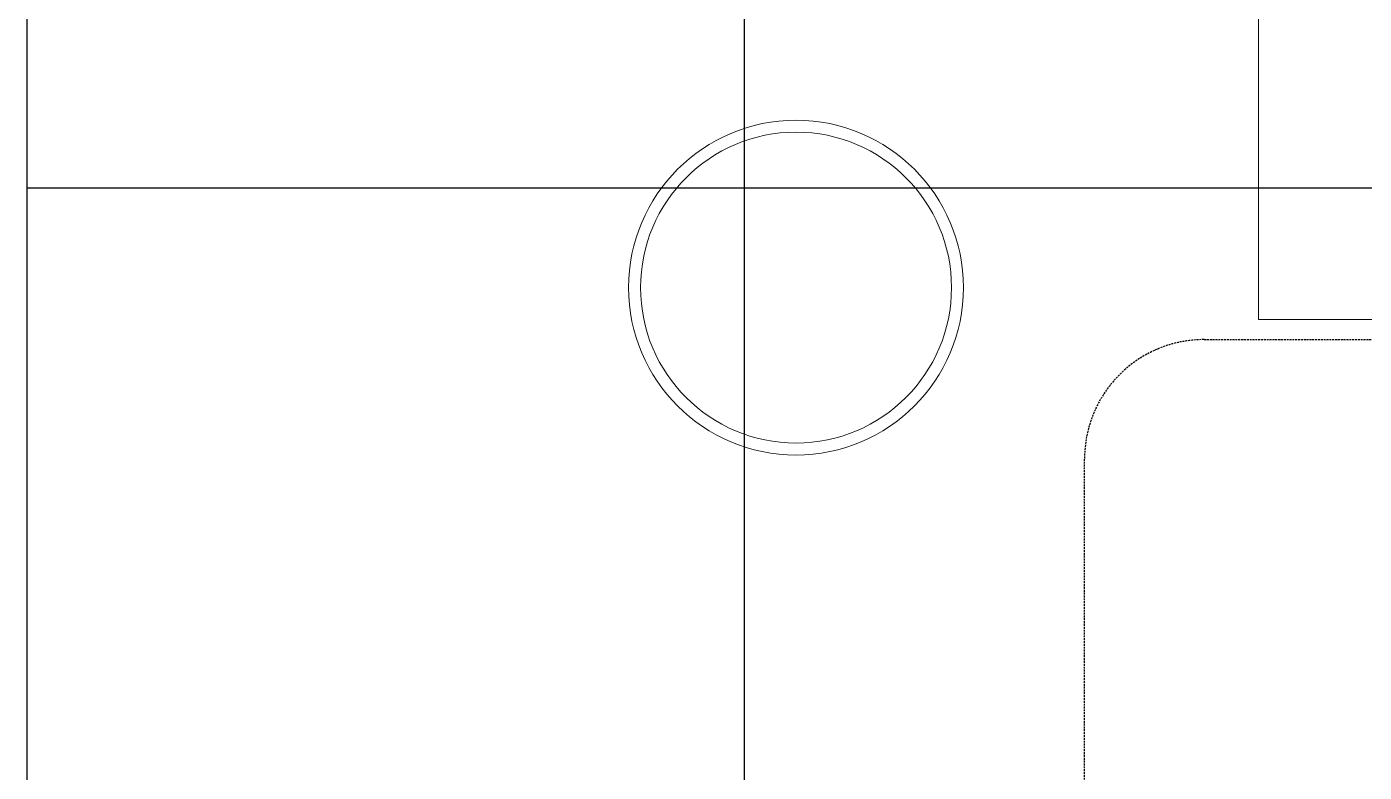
# Model space of a CAD drawing. Extents: x -12260 to 57327, y -29287 to 19916.
# Drawn here: x 38576 to 39694, y -4789 to -4165 of the extents above; entities that cross this region are included whole.
import ezdxf

# ---------------------------------------------------------------- set-up
doc = ezdxf.new("R2010")
doc.units = 0
doc.header["$LTSCALE"] = 0.25
doc.linetypes.add('DASHDOT', pattern=[25.4, 12.7, -6.35, 0, -6.35])
doc.linetypes.add('HIDDEN', pattern=[9.525, 6.35, -3.175])
doc.layers.add('01-First Floor-FUR$0$FALSE CEILING', color=251, linetype='Continuous')
for name, color, linetype, lineweight in [('01-First Floor-FUR$0$LOADING', 253, 'Continuous', 5), ('01-First Floor-FUR$0$Walls', 251, 'Continuous', 5), ('E-LITE-CLNG-CNDT', 6, 'DASHDOT', 35), ('E-POWR-FLOR-CNDT', 6, 'HIDDEN', 25)]:
    doc.layers.add(name, color=color, linetype=linetype, lineweight=lineweight)

# ---------------------------------------------------------------- blocks, each defined once
blk = doc.blocks.new('01-First Floor-FUR$0$GF21043-P')
at = {"color": 0}
for p, q in [((-0.8, 0.75), (-0.8, 0)), ((-0.8, 0), (0.8, 0))]:
    blk.add_line(p, q, dxfattribs=at)
blk = doc.blocks.new('01-First Floor-FUR$0$WM00001-P')
at = {"layer": '01-First Floor-FUR$0$LOADING'}
for radius in [0.14, 0.13]:
    blk.add_circle((0, 0), radius, dxfattribs=at)
blk = doc.blocks.new('01-First Floor-FUR')
at = {"layer": '01-First Floor-FUR$0$FALSE CEILING', "linetype": 'Continuous'}
for p, q in [((39176, -6100), (39176, -2810)), ((38576, -4300), (42776, -4300))]:
    blk.add_line(p, q, dxfattribs=at)
at = {"layer": '01-First Floor-FUR$0$FALSE CEILING'}
blk.add_lwpolyline([(38576, -6100), (42776, -6100), (42776, -2810), (38576, -2810)], close=True, dxfattribs=at)
at = {"layer": '01-First Floor-FUR$0$Walls'}
blk.add_line((38576, -2810), (38576, -6100), dxfattribs=at)
at = {"layer": '01-First Floor-FUR$0$LOADING', "extrusion": (1.19929e-18, 8.17187e-07, 1), "xscale": -1000.000000000003, "yscale": 1000.000000000003, "zscale": 1000.000000000003, "rotation": 270}
blk.add_blockref('01-First Floor-FUR$0$GF21043-P', (39606, -3610, -0.1), dxfattribs=at)
at = {"layer": '01-First Floor-FUR$0$LOADING', "extrusion": (-7.77426e-06, 8.17011e-07, 1), "xscale": 1000.000000000003, "yscale": 1000.000000000003, "zscale": 1000.000000000003, "rotation": 192.0014107645304}
blk.add_blockref('01-First Floor-FUR$0$WM00001-P', (39219.2, -4383.3, -0.4), dxfattribs=at)

msp = doc.modelspace()

# ---------------------------------------------------------------- linework, layer by layer
at = {"layer": 'E-POWR-FLOR-CNDT'}
msp.add_lwpolyline([(39336.7, -5971.1), (39460.4, -5847.3), (39460.4, -4526.8, -0.414214), (39560.4, -4426.8), (42528.5, -4426.8), (42652.3, -4303.1)], format="xyb", dxfattribs=at)

# ---------------------------------------------------------------- block references
at = {"layer": 'E-LITE-CLNG-CNDT'}
msp.add_blockref('01-First Floor-FUR', (0, 0), dxfattribs=at)

doc.saveas('drawing.dxf')
